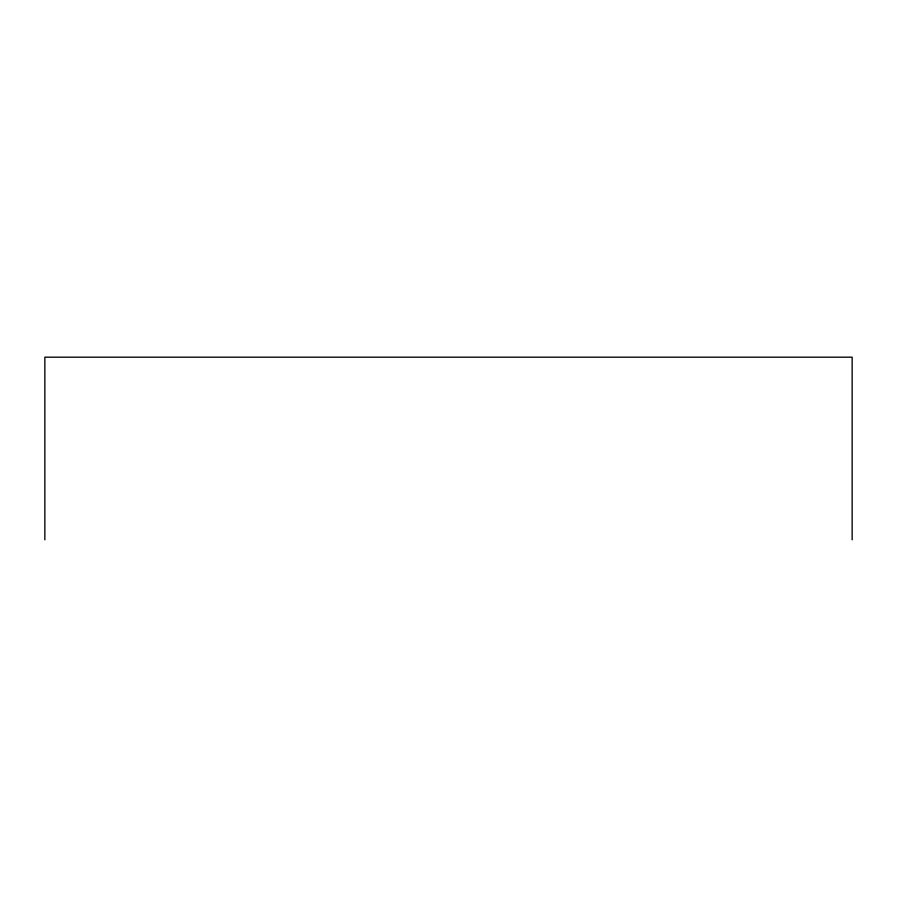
<?xml version="1.0" encoding="UTF-8"?>
<svg xmlns="http://www.w3.org/2000/svg" width="897" height="897" viewBox="0 0 897 897"><rect width="100%" height="100%" fill="white"/><g stroke="black" fill="none" stroke-linecap="round" stroke-linejoin="round"><path stroke-width="1.35" d="M852.15 539.815L852.15 357.185L44.85 357.185L44.85 539.815"/></g></svg>
